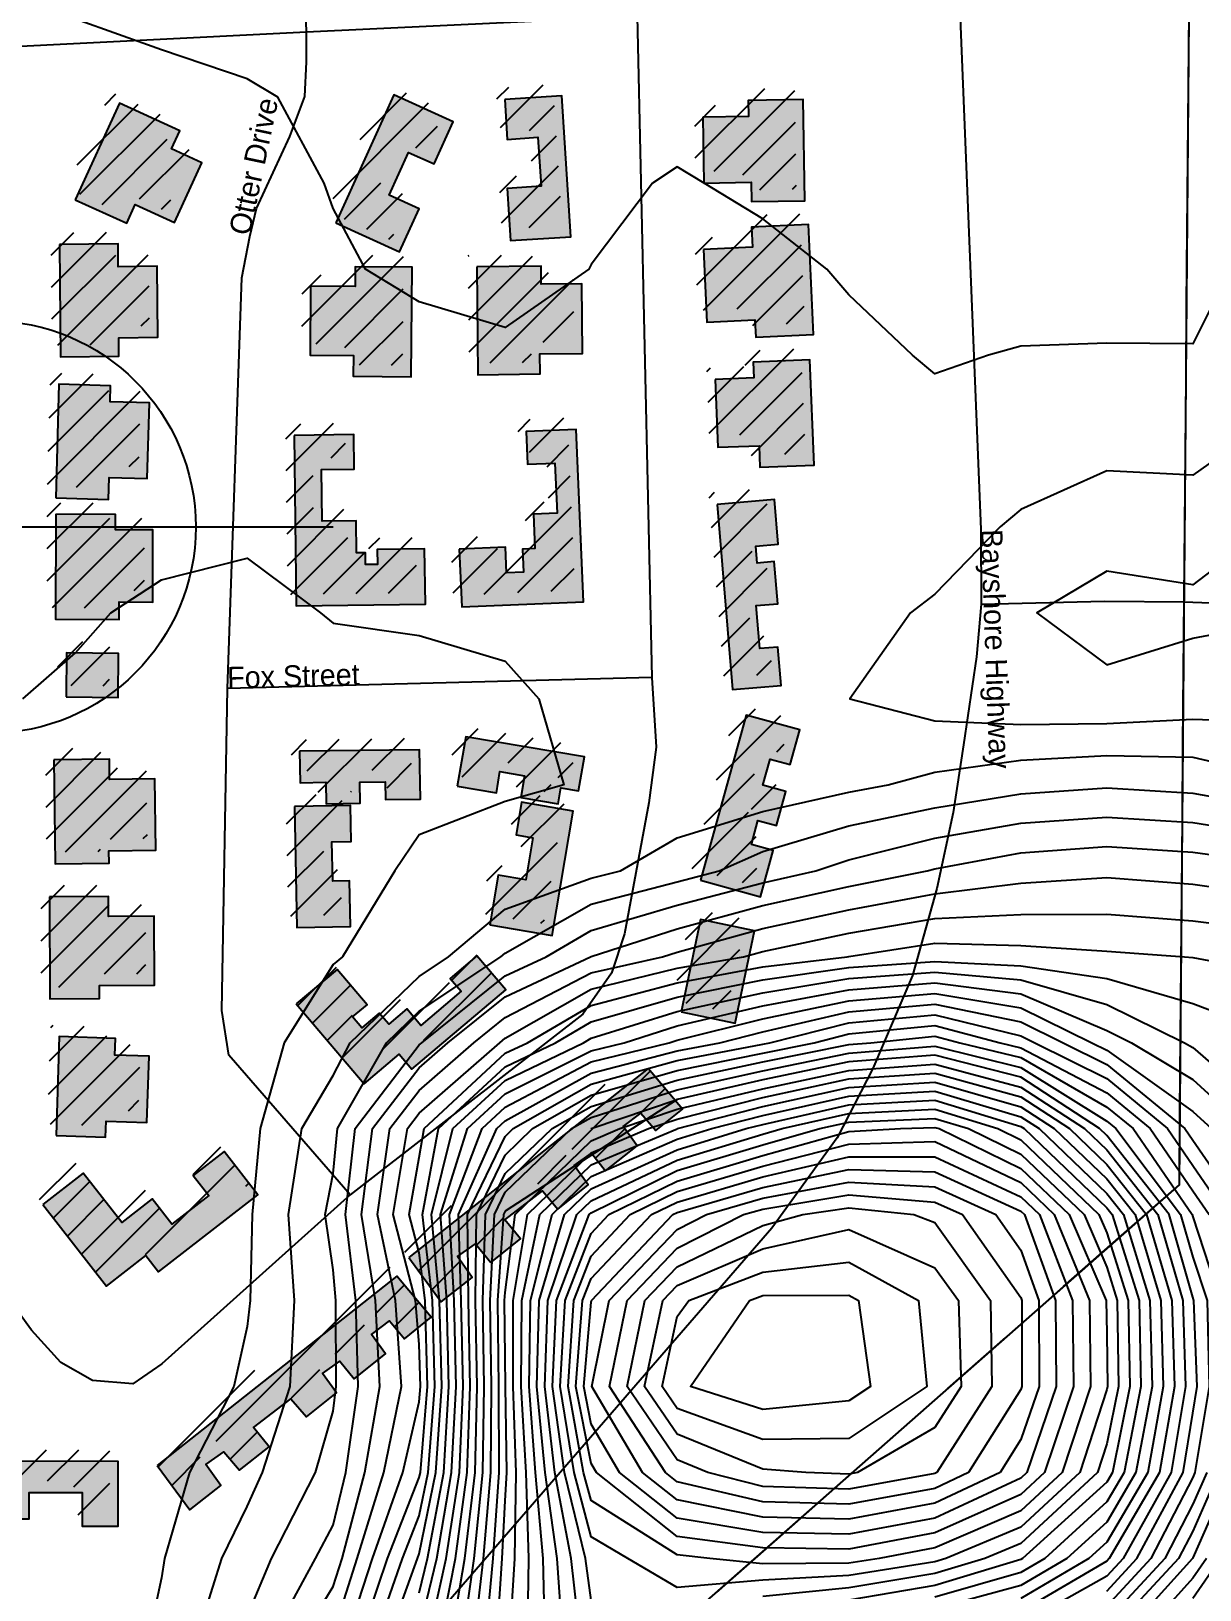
# Model space of a CAD drawing. Extents: x -12748497 to 5449789, y 79630 to 14464147.
# Drawn here: x 3137898 to 3138714, y 318616 to 319705 of the extents above; entities that cross this region are included whole.
import ezdxf

# ---------------------------------------------------------------- set-up
doc = ezdxf.new("R2010")
doc.units = 21
for name, color, linetype in [('BUILDINGS', 9, 'Continuous'), ('CL_LOCAL', 4, 'Continuous'), ('CL_MAJOR', 2, 'Continuous'), ('CL_TRAIL', 6, 'Continuous'), ('CONTOUR_INDEX', 150, 'Continuous'), ('CONTOUR_MAJOR', 92, 'Continuous'), ('PLSS_QQ', 8, 'Continuous'), ('PLSS_QQ_3D', 7, 'Continuous'), ('PLSS_SECTION', 7, 'Continuous'), ('PLSS_SECTION_3D', 7, 'Continuous'), ('ROAD_LABELS', 3, 'Continuous')]:
    doc.layers.add(name, color=color, linetype=linetype)

msp = doc.modelspace()

# ---------------------------------------------------------------- hatches: boundary and pattern name
at = {"layer": 'BUILDINGS_HATCH'}
for points in [[(3137928.4, 319586.8), (3137964.4, 319570.4), (3137970.4, 319583.4), (3137997.7, 319570.9), (3138016.8, 319612.6), (3137995.7, 319622.3), (3138001.5, 319635), (3137959.3, 319654.2)], [(3138110.3, 319570.7), (3138154.9, 319550.5), (3138168.6, 319580.5), (3138147.6, 319590.1), (3138161.2, 319619.9), (3138179, 319611.9), (3138192.4, 319641.2), (3138151, 319660)], [(3138228.3, 319656.8), (3138230.1, 319629), (3138251.5, 319630.4), (3138253.7, 319596.2), (3138230, 319594.7), (3138232.3, 319558.3), (3138274.4, 319561), (3138268.1, 319659.3)], [(3138366.6, 319644.5), (3138367.4, 319598.5), (3138400.3, 319599), (3138400.6, 319585.5), (3138437.9, 319586.1), (3138436.7, 319656.9), (3138398.3, 319656.2), (3138398.5, 319645)], [(3138367, 319552.2), (3138369.3, 319501.4), (3138403, 319502.9), (3138403.6, 319490.8), (3138443.8, 319492.7), (3138440.3, 319569.5), (3138400.7, 319567.7), (3138401.3, 319553.7)], [(3137917.5, 319555.7), (3137918.2, 319477.2), (3137959, 319477.6), (3137958.9, 319490.5), (3137986.2, 319490.8), (3137985.7, 319540.4), (3137958.5, 319540.1), (3137958.4, 319556.1)], [(3138092.8, 319526.5), (3138092.4, 319478.3), (3138122.7, 319478), (3138122.6, 319463.6), (3138163, 319463.2), (3138163.6, 319539.8), (3138123.9, 319540.1), (3138123.8, 319526.3)], [(3138208.8, 319539.9), (3138209.6, 319464.7), (3138253.1, 319465.2), (3138252.9, 319479.3), (3138282.7, 319479.6), (3138282.2, 319528.1), (3138253.8, 319527.9), (3138253.7, 319540.4)], [(3138375.2, 319461.4), (3138377.1, 319414), (3138405.9, 319415.1), (3138406.5, 319400.1), (3138444.3, 319401.6), (3138441.3, 319475), (3138401.8, 319473.4), (3138402.3, 319462.4)], [(3137914.9, 319378.7), (3137951.8, 319377.6), (3137952.2, 319393), (3137978.8, 319392.3), (3137980.2, 319445.1), (3137952.9, 319445.8), (3137953.2, 319457), (3137917.1, 319458)], [(3138081.2, 319422.3), (3138082.8, 319303.3), (3138172.9, 319304.5), (3138172.4, 319343.2), (3138139.3, 319342.7), (3138139.5, 319332.2), (3138131.1, 319332.1), (3138131, 319340.4), (3138124.8, 319340.3), (3138124.5, 319362.7), (3138100.8, 319362.4), (3138100.3, 319398.5), (3138123.2, 319398.8), (3138122.9, 319422.9)], [(3138196.6, 319343), (3138198.3, 319302.7), (3138283.2, 319306.1), (3138278.3, 319426.5), (3138243.3, 319425.1), (3138244.3, 319402.2), (3138263.4, 319403), (3138264.9, 319368), (3138248.3, 319367.3), (3138249.3, 319343.3), (3138240.7, 319343), (3138241.4, 319326.9), (3138229.6, 319326.5), (3138228.9, 319344.3)], [(3138376.6, 319374.2), (3138387.4, 319244.9), (3138421.2, 319247.7), (3138419, 319274.6), (3138406.4, 319273.6), (3138403.9, 319303.5), (3138418.9, 319304.7), (3138416.5, 319334.2), (3138404.6, 319333.2), (3138403.6, 319345.1), (3138419.2, 319346.4), (3138416.6, 319377.5)], [(3137914.9, 319367.3), (3137914.8, 319294), (3137959.1, 319293.9), (3137959.1, 319306.1), (3137982.6, 319306), (3137982.7, 319356.4), (3137956.5, 319356.5), (3137956.5, 319367.2)], [(3137922.1, 319239.8), (3137958.4, 319239.4), (3137958.6, 319270.1), (3137922.3, 319270.5)], [(3138365, 319111.8), (3138406.9, 319100.3), (3138415.7, 319132.6), (3138400.5, 319136.7), (3138405.1, 319153.6), (3138418.1, 319150.1), (3138424.6, 319173.7), (3138408.6, 319178.1), (3138413.7, 319196.4), (3138427.7, 319192.5), (3138434.4, 319216.7), (3138396.8, 319227)], [(3138195.2, 319177.5), (3138222.5, 319172.9), (3138225, 319187.6), (3138242.1, 319184.7), (3138239.5, 319169.5), (3138265.7, 319165.1), (3138267.6, 319176.2), (3138279.9, 319174.2), (3138284, 319198), (3138201.1, 319212)], [(3137913.5, 319195.8), (3137914.5, 319123.3), (3137952.1, 319123.8), (3137952, 319132.4), (3137984.8, 319132.9), (3137984.1, 319182.5), (3137952.5, 319182.1), (3137952.4, 319196.3)], [(3138085.1, 319201.8), (3138085.4, 319179.9), (3138103.4, 319180.2), (3138103.6, 319165.2), (3138127.4, 319165.5), (3138127.2, 319180.3), (3138144.9, 319180.6), (3138145, 319168.2), (3138169.4, 319168.5), (3138168.9, 319202.9)], [(3138081.5, 319163.2), (3138083.2, 319078.8), (3138120.7, 319079.6), (3138120, 319111.4), (3138108.2, 319111.1), (3138107.6, 319138.6), (3138121.1, 319138.9), (3138120.6, 319164)], [(3138218, 319080.6), (3138261.5, 319073.3), (3138276.1, 319160.1), (3138240.1, 319166.2), (3138236.2, 319143.5), (3138248, 319141.5), (3138243.1, 319112.2), (3138223.8, 319115.4)], [(3137910.4, 319100.2), (3137910.8, 319029.1), (3137945.5, 319029.2), (3137945.5, 319038.4), (3137983.7, 319038.6), (3137983.5, 319086.7), (3137951.7, 319086.6), (3137951.6, 319100.4)], [(3138351.5, 319019.9), (3138389.1, 319012), (3138402.7, 319076.5), (3138365.1, 319084.3)], [(3138082.8, 319025.5), (3138130.1, 318969.7), (3138154.6, 318990.4), (3138163.5, 318979.9), (3138229.1, 319035.2), (3138208.9, 319059), (3138190.3, 319043.3), (3138197.9, 319034.3), (3138169.8, 319010.5), (3138160, 319022.1), (3138147.3, 319011.3), (3138140.7, 319019.1), (3138128.6, 319008.8), (3138122.1, 319016.5), (3138132.2, 319024.9), (3138111.3, 319049.5)], [(3137915.1, 318933.6), (3137949.6, 318932.5), (3137950, 318943.6), (3137978.5, 318942.7), (3137980, 318988.9), (3137956.2, 318989.6), (3137956.6, 319001.4), (3137917.3, 319002.7)], [(3138161.3, 318848.4), (3138184, 318817.4), (3138205.5, 318834.5), (3138195.3, 318849.2), (3138207.8, 318857.9), (3138218.7, 318845), (3138239.4, 318861.5), (3138228.4, 318874.8), (3138254.6, 318895), (3138265.5, 318882.3), (3138286.5, 318899.1), (3138276.7, 318912.7), (3138288.9, 318921.2), (3138298.7, 318908.9), (3138320.7, 318926.4), (3138310.9, 318939.8), (3138323.4, 318949.3), (3138333.9, 318937), (3138352.5, 318951.9), (3138328.5, 318980.5)], [(3137905.9, 318885.5), (3137950.4, 318828.5), (3137977.8, 318849.8), (3137986.7, 318838.4), (3138056, 318892.1), (3138032.4, 318922.4), (3138010.9, 318905.7), (3138021.7, 318891.7), (3137995.9, 318871.7), (3137982.1, 318889.4), (3137960.9, 318873), (3137934.1, 318907.4)], [(3137985.7, 318703.2), (3138008.5, 318672.2), (3138030, 318689.3), (3138019.7, 318704), (3138032.3, 318712.8), (3138043.1, 318699.9), (3138063.8, 318716.4), (3138052.9, 318729.7), (3138079, 318749.9), (3138089.9, 318737.2), (3138110.9, 318753.9), (3138101.1, 318767.5), (3138113.3, 318776.1), (3138123.2, 318763.7), (3138145.1, 318781.3), (3138135.4, 318794.6), (3138147.8, 318804.2), (3138158.3, 318791.8), (3138176.9, 318806.7), (3138152.9, 318835.4)], [(3137871.8, 318706.3), (3137871.6, 318666.1), (3137896.2, 318666), (3137896.3, 318684.5), (3137933.4, 318684.4), (3137933.3, 318660.9), (3137958.4, 318660.8), (3137958.5, 318706)]]:
    msp.add_hatch(color=251, dxfattribs=at).paths.add_polyline_path(points)
at = {"layer": 'BUILDINGS_SHADOW'}
h = msp.add_hatch(dxfattribs=at)
h.set_pattern_fill('ANSI31', scale=5)
h.paths.add_polyline_path([(3137922.4, 319594.9), (3137958.5, 319578.4), (3137964.5, 319591.4), (3137991.7, 319579), (3138010.9, 319620.7), (3137989.7, 319630.4), (3137995.6, 319643), (3137953.4, 319662.3)])
h = msp.add_hatch(dxfattribs=at)
h.set_pattern_fill('ANSI31', scale=5)
h.paths.add_polyline_path([(3138104.4, 319578.8), (3138149, 319558.6), (3138162.7, 319588.6), (3138141.6, 319598.1), (3138155.3, 319628), (3138173.1, 319619.9), (3138186.5, 319649.3), (3138145.1, 319668.1)])
h = msp.add_hatch(dxfattribs=at)
h.set_pattern_fill('ANSI31', scale=5)
h.paths.add_polyline_path([(3138222.3, 319664.9), (3138224.2, 319637.1), (3138245.5, 319638.4), (3138247.7, 319604.3), (3138224.1, 319602.8), (3138226.4, 319566.3), (3138268.5, 319569), (3138262.2, 319667.4)])
h = msp.add_hatch(dxfattribs=at)
h.set_pattern_fill('ANSI31', scale=5)
h.paths.add_polyline_path([(3138360.7, 319652.5), (3138361.5, 319606.5), (3138394.4, 319607.1), (3138394.7, 319593.5), (3138432, 319594.2), (3138430.8, 319664.9), (3138392.4, 319664.3), (3138392.6, 319653.1)])
h = msp.add_hatch(dxfattribs=at)
h.set_pattern_fill('ANSI31', scale=5)
h.paths.add_polyline_path([(3138361, 319560.2), (3138363.4, 319509.5), (3138397.1, 319511), (3138397.7, 319498.9), (3138437.9, 319500.7), (3138434.4, 319577.6), (3138394.8, 319575.8), (3138395.4, 319561.8)])
h = msp.add_hatch(dxfattribs=at)
h.set_pattern_fill('ANSI31', scale=5)
h.paths.add_polyline_path([(3137911.5, 319563.8), (3137912.3, 319485.3), (3137953.1, 319485.7), (3137953, 319498.6), (3137980.3, 319498.8), (3137979.8, 319548.4), (3137952.6, 319548.2), (3137952.5, 319564.2)])
h = msp.add_hatch(dxfattribs=at)
h.set_pattern_fill('ANSI31', scale=5)
h.paths.add_polyline_path([(3138086.9, 319534.6), (3138086.5, 319486.3), (3138116.8, 319486.1), (3138116.7, 319471.6), (3138157.1, 319471.3), (3138157.7, 319547.9), (3138118, 319548.2), (3138117.9, 319534.4)])
h = msp.add_hatch(dxfattribs=at)
h.set_pattern_fill('ANSI31', scale=5)
h.paths.add_polyline_path([(3138202.9, 319548), (3138203.6, 319472.8), (3138247.1, 319473.2), (3138247, 319487.4), (3138276.8, 319487.6), (3138276.3, 319536.2), (3138247.9, 319535.9), (3138247.8, 319548.4)])
h = msp.add_hatch(dxfattribs=at)
h.set_pattern_fill('ANSI31', scale=5)
h.paths.add_polyline_path([(3138369.3, 319469.4), (3138371.2, 319422), (3138400, 319423.1), (3138400.6, 319408.2), (3138438.4, 319409.7), (3138435.4, 319483), (3138395.9, 319481.5), (3138396.3, 319470.5)])
h = msp.add_hatch(dxfattribs=at)
h.set_pattern_fill('ANSI31', scale=5)
h.paths.add_polyline_path([(3137909, 319386.7), (3137945.9, 319385.7), (3137946.3, 319401.1), (3137972.8, 319400.4), (3137974.3, 319453.1), (3137947, 319453.9), (3137947.3, 319465.1), (3137911.2, 319466)])
h = msp.add_hatch(dxfattribs=at)
h.set_pattern_fill('ANSI31', scale=5)
h.paths.add_polyline_path([(3138190.7, 319351.1), (3138192.4, 319310.7), (3138277.3, 319314.2), (3138272.4, 319434.6), (3138237.4, 319433.2), (3138238.4, 319410.3), (3138257.5, 319411.1), (3138258.9, 319376.1), (3138242.4, 319375.4), (3138243.4, 319351.4), (3138234.8, 319351), (3138235.4, 319335), (3138223.7, 319334.5), (3138223, 319352.3)])
h = msp.add_hatch(dxfattribs=at)
h.set_pattern_fill('ANSI31', scale=5)
h.paths.add_polyline_path([(3138075.3, 319430.3), (3138076.9, 319311.3), (3138167, 319312.5), (3138166.4, 319351.2), (3138133.4, 319350.8), (3138133.6, 319340.3), (3138125.2, 319340.2), (3138125.1, 319348.4), (3138118.9, 319348.3), (3138118.6, 319370.8), (3138094.9, 319370.4), (3138094.4, 319406.6), (3138117.3, 319406.9), (3138117, 319430.9)])
h = msp.add_hatch(dxfattribs=at)
h.set_pattern_fill('ANSI31', scale=5)
h.paths.add_polyline_path([(3138370.7, 319382.3), (3138381.5, 319253), (3138415.3, 319255.8), (3138413.1, 319282.7), (3138400.5, 319281.7), (3138398, 319311.5), (3138413, 319312.8), (3138410.6, 319342.3), (3138398.6, 319341.3), (3138397.7, 319353.2), (3138413.3, 319354.4), (3138410.7, 319385.6)])
h = msp.add_hatch(dxfattribs=at)
h.set_pattern_fill('ANSI31', scale=5)
h.paths.add_polyline_path([(3137909, 319375.3), (3137908.9, 319302.1), (3137953.2, 319302), (3137953.2, 319314.2), (3137976.7, 319314.1), (3137976.8, 319364.5), (3137950.6, 319364.5), (3137950.6, 319375.3)])
h = msp.add_hatch(dxfattribs=at)
h.set_pattern_fill('ANSI31', scale=5)
h.paths.add_polyline_path([(3137916.2, 319247.8), (3137952.4, 319247.5), (3137952.7, 319278.2), (3137916.4, 319278.5)])
h = msp.add_hatch(dxfattribs=at)
h.set_pattern_fill('ANSI31', scale=5)
h.paths.add_polyline_path([(3138359.1, 319119.9), (3138401, 319108.4), (3138409.8, 319140.6), (3138394.6, 319144.8), (3138399.2, 319161.7), (3138412.2, 319158.1), (3138418.7, 319181.8), (3138402.7, 319186.1), (3138407.7, 319204.4), (3138421.8, 319200.6), (3138428.4, 319224.7), (3138390.8, 319235)])
h = msp.add_hatch(dxfattribs=at)
h.set_pattern_fill('ANSI31', scale=5)
h.paths.add_polyline_path([(3138189.3, 319185.6), (3138216.6, 319180.9), (3138219.1, 319195.7), (3138236.2, 319192.8), (3138233.6, 319177.5), (3138259.7, 319173.2), (3138261.6, 319184.3), (3138274, 319182.2), (3138278.1, 319206.1), (3138195.1, 319220.1)])
h = msp.add_hatch(dxfattribs=at)
h.set_pattern_fill('ANSI31', scale=5)
h.paths.add_polyline_path([(3138079.2, 319209.8), (3138079.5, 319187.9), (3138097.4, 319188.2), (3138097.7, 319173.3), (3138121.4, 319173.6), (3138121.2, 319188.4), (3138139, 319188.6), (3138139.1, 319176.3), (3138163.5, 319176.6), (3138163, 319211)])
h = msp.add_hatch(dxfattribs=at)
h.set_pattern_fill('ANSI31', scale=5)
h.paths.add_polyline_path([(3137907.6, 319203.8), (3137908.6, 319131.4), (3137946.2, 319131.9), (3137946.1, 319140.5), (3137978.9, 319140.9), (3137978.2, 319190.6), (3137946.6, 319190.2), (3137946.4, 319204.3)])
h = msp.add_hatch(dxfattribs=at)
h.set_pattern_fill('ANSI31', scale=5)
h.paths.add_polyline_path([(3138212, 319088.7), (3138255.6, 319081.4), (3138270.2, 319168.2), (3138234.1, 319174.2), (3138230.3, 319151.5), (3138242.1, 319149.6), (3138237.2, 319120.3), (3138217.9, 319123.5)])
h = msp.add_hatch(dxfattribs=at)
h.set_pattern_fill('ANSI31', scale=5)
h.paths.add_polyline_path([(3138075.6, 319171.3), (3138077.3, 319086.8), (3138114.7, 319087.6), (3138114.1, 319119.4), (3138102.2, 319119.2), (3138101.7, 319146.7), (3138115.2, 319146.9), (3138114.7, 319172.1)])
h = msp.add_hatch(dxfattribs=at)
h.set_pattern_fill('ANSI31', scale=5)
h.paths.add_polyline_path([(3137904.5, 319108.3), (3137904.8, 319037.1), (3137939.6, 319037.3), (3137939.6, 319046.5), (3137977.8, 319046.6), (3137977.6, 319094.8), (3137945.8, 319094.6), (3137945.7, 319108.4)])
h = msp.add_hatch(dxfattribs=at)
h.set_pattern_fill('ANSI31', scale=5)
h.paths.add_polyline_path([(3138345.6, 319027.9), (3138383.2, 319020.1), (3138396.8, 319084.5), (3138359.2, 319092.4)])
h = msp.add_hatch(dxfattribs=at)
h.set_pattern_fill('ANSI31', scale=5)
h.paths.add_polyline_path([(3138076.9, 319033.5), (3138124.1, 318977.8), (3138148.7, 318998.5), (3138157.6, 318988), (3138223.2, 319043.3), (3138203, 319067.1), (3138184.4, 319051.3), (3138192, 319042.3), (3138163.9, 319018.6), (3138154.1, 319030.1), (3138141.3, 319019.4), (3138134.8, 319027.1), (3138122.7, 319016.9), (3138116.2, 319024.5), (3138126.2, 319033), (3138105.4, 319057.6)])
h = msp.add_hatch(dxfattribs=at)
h.set_pattern_fill('ANSI31', scale=5)
h.paths.add_polyline_path([(3137909.1, 318941.6), (3137943.7, 318940.5), (3137944.1, 318951.7), (3137972.6, 318950.7), (3137974.1, 318996.9), (3137950.3, 318997.7), (3137950.7, 319009.4), (3137911.4, 319010.7)])
h = msp.add_hatch(dxfattribs=at)
h.set_pattern_fill('ANSI31', scale=5)
h.paths.add_polyline_path([(3138155.4, 318856.4), (3138178.1, 318825.4), (3138199.6, 318842.6), (3138189.4, 318857.2), (3138201.9, 318866), (3138212.8, 318853.1), (3138233.4, 318869.5), (3138222.5, 318882.9), (3138248.6, 318903.1), (3138259.5, 318890.4), (3138280.6, 318907.2), (3138270.7, 318920.7), (3138283, 318929.3), (3138292.8, 318917), (3138314.8, 318934.5), (3138305, 318947.8), (3138317.5, 318957.4), (3138328, 318945), (3138346.6, 318960), (3138322.6, 318988.6)])
h = msp.add_hatch(dxfattribs=at)
h.set_pattern_fill('ANSI31', scale=5)
h.paths.add_polyline_path([(3137900, 318893.6), (3137944.4, 318836.5), (3137971.9, 318857.9), (3137980.8, 318846.5), (3138050.1, 318900.2), (3138026.5, 318930.4), (3138005, 318913.7), (3138015.8, 318899.8), (3137989.9, 318879.7), (3137976.1, 318897.4), (3137955, 318881), (3137928.2, 318915.5)])
h = msp.add_hatch(dxfattribs=at)
h.set_pattern_fill('ANSI31', scale=5)
h.paths.add_polyline_path([(3137979.8, 318711.3), (3138002.5, 318680.3), (3138024.1, 318697.4), (3138013.8, 318712.1), (3138026.3, 318720.8), (3138037.2, 318707.9), (3138057.9, 318724.4), (3138046.9, 318737.7), (3138073.1, 318758), (3138084, 318745.2), (3138105, 318762), (3138095.2, 318775.6), (3138107.4, 318784.1), (3138117.2, 318771.8), (3138139.2, 318789.3), (3138129.4, 318802.7), (3138141.9, 318812.3), (3138152.4, 318799.8), (3138171, 318814.8), (3138147, 318843.4)])
h = msp.add_hatch(dxfattribs=at)
h.set_pattern_fill('ANSI31', scale=5)
h.paths.add_polyline_path([(3137865.9, 318714.4), (3137865.7, 318674.1), (3137890.3, 318674.1), (3137890.3, 318692.6), (3137927.5, 318692.4), (3137927.4, 318668.9), (3137952.5, 318668.8), (3137952.6, 318714.1)])

# ---------------------------------------------------------------- linework, layer by layer
at = {"layer": 'BUILDINGS'}
for points in [[(3137928.4, 319586.8), (3137964.4, 319570.4), (3137970.4, 319583.4), (3137997.7, 319570.9), (3138016.8, 319612.6), (3137995.7, 319622.3), (3138001.5, 319635), (3137959.3, 319654.2), (3137928.4, 319586.8)], [(3138110.3, 319570.7), (3138154.9, 319550.5), (3138168.6, 319580.5), (3138147.6, 319590.1), (3138161.2, 319619.9), (3138179, 319611.9), (3138192.4, 319641.2), (3138151, 319660), (3138110.3, 319570.7)], [(3138228.3, 319656.8), (3138230.1, 319629), (3138251.5, 319630.4), (3138253.7, 319596.2), (3138230, 319594.7), (3138232.3, 319558.3), (3138274.4, 319561), (3138268.1, 319659.3), (3138228.3, 319656.8)], [(3138366.6, 319644.5), (3138367.4, 319598.5), (3138400.3, 319599), (3138400.6, 319585.5), (3138437.9, 319586.1), (3138436.7, 319656.9), (3138398.3, 319656.2), (3138398.5, 319645), (3138366.6, 319644.5)], [(3138367, 319552.2), (3138369.3, 319501.4), (3138403, 319502.9), (3138403.6, 319490.8), (3138443.8, 319492.7), (3138440.3, 319569.5), (3138400.7, 319567.7), (3138401.3, 319553.7), (3138367, 319552.2)], [(3137917.5, 319555.7), (3137918.2, 319477.2), (3137959, 319477.6), (3137958.9, 319490.5), (3137986.2, 319490.8), (3137985.7, 319540.4), (3137958.5, 319540.1), (3137958.4, 319556.1), (3137917.5, 319555.7)], [(3138092.8, 319526.5), (3138092.4, 319478.3), (3138122.7, 319478), (3138122.6, 319463.6), (3138163, 319463.2), (3138163.6, 319539.8), (3138123.9, 319540.1), (3138123.8, 319526.3), (3138092.8, 319526.5)], [(3138208.8, 319539.9), (3138209.6, 319464.7), (3138253.1, 319465.2), (3138252.9, 319479.3), (3138282.7, 319479.6), (3138282.2, 319528.1), (3138253.8, 319527.9), (3138253.7, 319540.4), (3138208.8, 319539.9)], [(3138375.2, 319461.4), (3138377.1, 319414), (3138405.9, 319415.1), (3138406.5, 319400.1), (3138444.3, 319401.6), (3138441.3, 319475), (3138401.8, 319473.4), (3138402.3, 319462.4), (3138375.2, 319461.4)], [(3137914.9, 319378.7), (3137951.8, 319377.6), (3137952.2, 319393), (3137978.8, 319392.3), (3137980.2, 319445.1), (3137952.9, 319445.8), (3137953.2, 319457), (3137917.1, 319458), (3137914.9, 319378.7)], [(3138081.2, 319422.3), (3138082.8, 319303.3), (3138172.9, 319304.5), (3138172.4, 319343.2), (3138139.3, 319342.7), (3138139.5, 319332.2), (3138131.1, 319332.1), (3138131, 319340.4), (3138124.8, 319340.3), (3138124.5, 319362.7), (3138100.8, 319362.4), (3138100.3, 319398.5), (3138123.2, 319398.8), (3138122.9, 319422.9), (3138081.2, 319422.3)], [(3138196.6, 319343), (3138198.3, 319302.7), (3138283.2, 319306.1), (3138278.3, 319426.5), (3138243.3, 319425.1), (3138244.3, 319402.2), (3138263.4, 319403), (3138264.9, 319368), (3138248.3, 319367.3), (3138249.3, 319343.3), (3138240.7, 319343), (3138241.4, 319326.9), (3138229.6, 319326.5), (3138228.9, 319344.3), (3138196.6, 319343)], [(3138376.6, 319374.2), (3138387.4, 319244.9), (3138421.2, 319247.7), (3138419, 319274.6), (3138406.4, 319273.6), (3138403.9, 319303.5), (3138418.9, 319304.7), (3138416.5, 319334.2), (3138404.6, 319333.2), (3138403.6, 319345.1), (3138419.2, 319346.4), (3138416.6, 319377.5), (3138376.6, 319374.2)], [(3137914.9, 319367.3), (3137914.8, 319294), (3137959.1, 319293.9), (3137959.1, 319306.1), (3137982.6, 319306), (3137982.7, 319356.4), (3137956.5, 319356.5), (3137956.5, 319367.2), (3137914.9, 319367.3)], [(3137922.1, 319239.8), (3137958.4, 319239.4), (3137958.6, 319270.1), (3137922.3, 319270.5), (3137922.1, 319239.8)], [(3138365, 319111.8), (3138406.9, 319100.3), (3138415.7, 319132.6), (3138400.5, 319136.7), (3138405.1, 319153.6), (3138418.1, 319150.1), (3138424.6, 319173.7), (3138408.6, 319178.1), (3138413.7, 319196.4), (3138427.7, 319192.5), (3138434.4, 319216.7), (3138396.8, 319227), (3138365, 319111.8)], [(3138195.2, 319177.5), (3138222.5, 319172.9), (3138225, 319187.6), (3138242.1, 319184.7), (3138239.5, 319169.5), (3138265.7, 319165.1), (3138267.6, 319176.2), (3138279.9, 319174.2), (3138284, 319198), (3138201.1, 319212), (3138195.2, 319177.5)], [(3137913.5, 319195.8), (3137914.5, 319123.3), (3137952.1, 319123.8), (3137952, 319132.4), (3137984.8, 319132.9), (3137984.1, 319182.5), (3137952.5, 319182.1), (3137952.4, 319196.3), (3137913.5, 319195.8)], [(3138085.1, 319201.8), (3138085.4, 319179.9), (3138103.4, 319180.2), (3138103.6, 319165.2), (3138127.4, 319165.5), (3138127.2, 319180.3), (3138144.9, 319180.6), (3138145, 319168.2), (3138169.4, 319168.5), (3138168.9, 319202.9), (3138085.1, 319201.8)], [(3138081.5, 319163.2), (3138083.2, 319078.8), (3138120.7, 319079.6), (3138120, 319111.4), (3138108.2, 319111.1), (3138107.6, 319138.6), (3138121.1, 319138.9), (3138120.6, 319164), (3138081.5, 319163.2)], [(3138218, 319080.6), (3138261.5, 319073.3), (3138276.1, 319160.1), (3138240.1, 319166.2), (3138236.2, 319143.5), (3138248, 319141.5), (3138243.1, 319112.2), (3138223.8, 319115.4), (3138218, 319080.6)], [(3137910.4, 319100.2), (3137910.8, 319029.1), (3137945.5, 319029.2), (3137945.5, 319038.4), (3137983.7, 319038.6), (3137983.5, 319086.7), (3137951.7, 319086.6), (3137951.6, 319100.4), (3137910.4, 319100.2)], [(3138351.5, 319019.9), (3138389.1, 319012), (3138402.7, 319076.5), (3138365.1, 319084.3), (3138351.5, 319019.9)], [(3138082.8, 319025.5), (3138130.1, 318969.7), (3138154.6, 318990.4), (3138163.5, 318979.9), (3138229.1, 319035.2), (3138208.9, 319059), (3138190.3, 319043.3), (3138197.9, 319034.3), (3138169.8, 319010.5), (3138160, 319022.1), (3138147.3, 319011.3), (3138140.7, 319019.1), (3138128.6, 319008.8), (3138122.1, 319016.5), (3138132.2, 319024.9), (3138111.3, 319049.5), (3138082.8, 319025.5)], [(3137915.1, 318933.6), (3137949.6, 318932.5), (3137950, 318943.6), (3137978.5, 318942.7), (3137980, 318988.9), (3137956.2, 318989.6), (3137956.6, 319001.4), (3137917.3, 319002.7), (3137915.1, 318933.6)], [(3138161.3, 318848.4), (3138184, 318817.4), (3138205.5, 318834.5), (3138195.3, 318849.2), (3138207.8, 318857.9), (3138218.7, 318845), (3138239.4, 318861.5), (3138228.4, 318874.8), (3138254.6, 318895), (3138265.5, 318882.3), (3138286.5, 318899.1), (3138276.7, 318912.7), (3138288.9, 318921.2), (3138298.7, 318908.9), (3138320.7, 318926.4), (3138310.9, 318939.8), (3138323.4, 318949.3), (3138333.9, 318937), (3138352.5, 318951.9), (3138328.5, 318980.5), (3138161.3, 318848.4)], [(3137905.9, 318885.5), (3137950.4, 318828.5), (3137977.8, 318849.8), (3137986.7, 318838.4), (3138056, 318892.1), (3138032.4, 318922.4), (3138010.9, 318905.7), (3138021.7, 318891.7), (3137995.9, 318871.7), (3137982.1, 318889.4), (3137960.9, 318873), (3137934.1, 318907.4), (3137905.9, 318885.5)], [(3137985.7, 318703.2), (3138008.5, 318672.2), (3138030, 318689.3), (3138019.7, 318704), (3138032.3, 318712.8), (3138043.1, 318699.9), (3138063.8, 318716.4), (3138052.9, 318729.7), (3138079, 318749.9), (3138089.9, 318737.2), (3138110.9, 318753.9), (3138101.1, 318767.5), (3138113.3, 318776.1), (3138123.2, 318763.7), (3138145.1, 318781.3), (3138135.4, 318794.6), (3138147.8, 318804.2), (3138158.3, 318791.8), (3138176.9, 318806.7), (3138152.9, 318835.4), (3137985.7, 318703.2)], [(3137871.8, 318706.3), (3137871.6, 318666.1), (3137896.2, 318666), (3137896.3, 318684.5), (3137933.4, 318684.4), (3137933.3, 318660.9), (3137958.4, 318660.8), (3137958.5, 318706), (3137871.8, 318706.3)]]:
    msp.add_lwpolyline(points, close=True, dxfattribs=at)
at = {"layer": 'CL_LOCAL'}
for points in [[(3138090, 319704.1), (3138079.7, 320007.1)], [(3138320.8, 319714.9), (3138331.1, 319253.3), (3138334, 319204.6), (3138328.9, 319165.9), (3138311.9, 319074.4), (3138302.8, 319046.9), (3138282.9, 319018.3), (3138120.4, 318892.1), (3137988.9, 318774.2), (3137968.7, 318760.2), (3137940.6, 318762.6)], [(3138120.4, 318892.1), (3138035.7, 318989.7), (3138030.8, 319020.9), (3138034.7, 319245.7), (3138044.8, 319532.4), (3138050.3, 319561.2), (3138055, 319580.8), (3138078.4, 319631), (3138088.7, 319658.9), (3138089.9, 319683.2), (3138090, 319704.1)], [(3137940.6, 318762.6), (3137918.5, 318775.2), (3137897.9, 318797.8), (3137708.7, 319058), (3137679.8, 319136), (3137658.8, 319180.2), (3137641.1, 319231.3), (3137627, 319284.5), (3137607.3, 319389.7), (3137602.8, 319425.9), (3137603.4, 319472), (3137613.9, 319528.2), (3137611.2, 319567.7), (3137605.5, 319600.5), (3137597.2, 319679.3)], [(3138331.1, 319253.3), (3138034.7, 319245.7)]]:
    msp.add_lwpolyline(points, dxfattribs=at)
at = {"layer": 'CL_MAJOR'}
for points in [[(3136445.3, 319650.8), (3136492.5, 319640.1), (3136548.8, 319632.3), (3136617.8, 319628.7), (3136799.8, 319641), (3136966.2, 319645.5), (3137085.9, 319651.1), (3137397, 319665.3), (3137597.2, 319679.3), (3138090, 319704.1), (3138320.8, 319714.9), (3138545.9, 319725.2)], [(3138545.9, 319725.2), (3138560.7, 319356.6), (3138561, 319304.5), (3138557.6, 319267.8), (3138548.7, 319206.4), (3138541.3, 319159.1), (3138530.1, 319106), (3138513.1, 319045.4), (3138485.3, 318980.3), (3138460.4, 318931.9), (3138414.7, 318869), (3138182.7, 318601.1), (3138117.3, 318517.4), (3138084.5, 318471.7), (3138037.2, 318350.2), (3138019.9, 318288.4), (3138008, 318206.3), (3137995.7, 318097.1), (3137986.8, 317981.6), (3137956.3, 317647.4), (3137927.6, 317526.5)]]:
    msp.add_lwpolyline(points, dxfattribs=at)
at = {"layer": 'CL_TRAIL'}
msp.add_lwpolyline([(3138561, 319304.5), (3138647, 319306.7), (3138702.7, 319306.2), (3138782.7, 319303.1), (3138813.9, 319301.1)], dxfattribs=at)
at = {"layer": 'CONTOUR_INDEX'}
for points, elevation in [([(3138742.2, 319418.4), (3138708.6, 319394.6), (3138648.6, 319397.6), (3138588.6, 319370.7), (3138574.1, 319358.4), (3138528.6, 319311.5), (3138511.6, 319298.4), (3138469.2, 319238.4), (3138528.6, 319223), (3138588.6, 319220.5), (3138648.6, 319221.3), (3138708.6, 319224.3), (3138768.6, 319222.1)], 20), ([(3137891.9, 319238.4), (3137928.6, 319270.5), (3137953.4, 319298.4), (3137988.6, 319321.5), (3138048.6, 319336.7), (3138099.7, 319298.4), (3138108.6, 319291.3), (3138168.6, 319282.6), (3138228.6, 319264.7), (3138252.1, 319238.4), (3138269.6, 319178.4), (3138228.6, 319166.8), (3138168.6, 319143.6), (3138151.5, 319118.4), (3138115, 319058.4), (3138108.6, 319053.1), (3138074.3, 318998.4), (3138057.5, 318938.4), (3138051.9, 318878.4), (3138050.5, 318818.4), (3138048.6, 318800.2), (3138039.3, 318758.4), (3138008.2, 318698.4), (3137990.9, 318638.4), (3137988.6, 318624.8), (3137978.6, 318578.4)], 20), ([(3138048.6, 318597.9), (3138065.6, 318638.4), (3138096.2, 318698.4), (3138108.6, 318741.2), (3138110.7, 318758.4), (3138110.4, 318818.4), (3138108.6, 318839.8), (3138102.9, 318878.4), (3138108.6, 318907.1), (3138111.6, 318938.4), (3138145.8, 318998.4), (3138168.6, 319020.4), (3138225.7, 319058.4), (3138228.6, 319060.8), (3138288.6, 319095.1), (3138348.6, 319110.8), (3138378.1, 319118.4), (3138408.6, 319131.9), (3138468.6, 319149.7), (3138528.6, 319162.4), (3138588.6, 319172.2), (3138648.6, 319176.4), (3138708.6, 319172.7), (3138768.6, 319161.9)], 30), ([(3138083.9, 318578.4), (3138108.6, 318618.8), (3138114.8, 318638.4), (3138130.7, 318698.4), (3138141.1, 318758.4), (3138138.2, 318818.4), (3138128.3, 318878.4), (3138136, 318938.4), (3138168.6, 318980.9), (3138188.6, 318998.4), (3138228.6, 319030.5), (3138288.3, 319058.4), (3138288.6, 319058.6), (3138348.6, 319078), (3138408.6, 319094.1), (3138468.6, 319107.4), (3138523.2, 319118.4), (3138528.6, 319119.8), (3138588.6, 319130.9), (3138648.6, 319135.3), (3138708.6, 319131.4), (3138768.6, 319123.3)], 40), ([(3138116.4, 318578.4), (3138135.9, 318638.4), (3138157.2, 318698.4), (3138168.6, 318747.7), (3138169.6, 318758.4), (3138168.6, 318787.9), (3138166, 318818.4), (3138150.5, 318878.4), (3138160.4, 318938.4), (3138168.6, 318949.1), (3138224.8, 318998.4), (3138228.6, 319001.5), (3138288.6, 319035.7), (3138348.6, 319050.4), (3138395, 319058.4), (3138408.6, 319062.1), (3138468.6, 319074.9), (3138528.6, 319085.1), (3138588.6, 319088), (3138648.6, 319088.1), (3138708.6, 319083.5), (3138768.6, 319076.1)], 50), ([(3138136, 318578.4), (3138156.9, 318638.4), (3138168.6, 318668.2), (3138174.8, 318698.4), (3138179.5, 318758.4), (3138177.8, 318818.4), (3138170.9, 318878.4), (3138182.1, 318938.4), (3138228.6, 318981.6), (3138263.7, 318998.4), (3138288.6, 319012.9), (3138348.6, 319030.3), (3138408.6, 319042.3), (3138468.6, 319050.8), (3138528.6, 319055.1), (3138588.6, 319052.1), (3138648.6, 319043.1), (3138708.6, 319025.7), (3138768.6, 319003.1)], 60), ([(3138168.6, 318614.4), (3138174.4, 318638.4), (3138185.8, 318698.4), (3138189.3, 318758.4), (3138187.9, 318818.4), (3138183.5, 318878.4), (3138202.4, 318938.4), (3138228.6, 318962.7), (3138288.6, 318992.7), (3138311.7, 318998.4), (3138348.6, 319010.2), (3138408.6, 319024.2), (3138468.6, 319035.4), (3138528.6, 319040.2), (3138588.6, 319032.5), (3138648.6, 319006.9), (3138666, 318998.4), (3138708.6, 318972.7), (3138746.1, 318938.4)], 70), ([(3138174.1, 318578.4), (3138187.4, 318638.4), (3138196.7, 318698.4), (3138199.2, 318758.4), (3138197.9, 318818.4), (3138196, 318878.4), (3138222.7, 318938.4), (3138228.6, 318943.9), (3138288.6, 318977.2), (3138348.6, 318992.7), (3138378.4, 318998.4), (3138408.6, 319006), (3138468.6, 319019.9), (3138528.6, 319025.3), (3138588.6, 319013), (3138618.3, 318998.4), (3138648.6, 318983.2), (3138703.1, 318938.4), (3138708.6, 318930.3), (3138744.5, 318878.4)], 80), ([(3138190.2, 318578.4), (3138200.5, 318638.4), (3138207.6, 318698.4), (3138209.1, 318758.4), (3138208, 318818.4), (3138208.6, 318878.4), (3138228.6, 318920), (3138247.8, 318938.4), (3138288.6, 318961.7), (3138348.6, 318979.1), (3138408.6, 318991.2), (3138444.3, 318998.4), (3138468.6, 319004.5), (3138528.6, 319010.4), (3138574.3, 318998.4), (3138588.6, 318994.9), (3138648.6, 318963.4), (3138679, 318938.4), (3138708.6, 318895), (3138720.1, 318878.4)], 90), ([(3138206.4, 318578.4), (3138213.5, 318638.4), (3138218.6, 318698.4), (3138219, 318758.4), (3138218.1, 318818.4), (3138221.1, 318878.4), (3138228.6, 318894), (3138275, 318938.4), (3138288.6, 318946.1), (3138348.6, 318965.5), (3138408.6, 318978.7), (3138468.6, 318991.1), (3138528.6, 318995.9), (3138588.6, 318981.1), (3138648.6, 318943.6), (3138655, 318938.4), (3138700.2, 318878.4), (3138708.6, 318848.7), (3138718.7, 318818.4), (3138720.1, 318758.4), (3138710.2, 318698.4), (3138708.6, 318694.9), (3138679.4, 318638.4), (3138648.6, 318605.1)], 100), ([(3138222.5, 318578.4), (3138226.5, 318638.4), (3138228.6, 318678.5), (3138229.7, 318698.4), (3138228.9, 318758.4), (3138228.6, 318779), (3138228.2, 318818.4), (3138228.6, 318824.1), (3138235.6, 318878.4), (3138288.6, 318930), (3138308.7, 318938.4), (3138348.6, 318951.9), (3138408.6, 318966.3), (3138468.6, 318979.1), (3138528.6, 318983.4), (3138588.6, 318967.4), (3138633.1, 318938.4), (3138648.6, 318923.5), (3138684.3, 318878.4), (3138701.7, 318818.4), (3138703.7, 318758.4), (3138693.7, 318698.4), (3138660.1, 318638.4), (3138648.6, 318626), (3138588.6, 318592.3)], 110), ([(3138244.1, 318578.4), (3138245.2, 318638.4), (3138243.2, 318698.4), (3138239.8, 318758.4), (3138240.3, 318818.4), (3138252.8, 318878.4), (3138288.6, 318913.2), (3138348.6, 318938.3), (3138348.9, 318938.4), (3138408.6, 318953.9), (3138468.6, 318967.1), (3138528.6, 318970.8), (3138588.6, 318953.6), (3138612, 318938.4), (3138648.6, 318903.3), (3138668.4, 318878.4), (3138686.4, 318818.4), (3138688.1, 318758.4), (3138677.3, 318698.4), (3138648.6, 318649.8), (3138636.1, 318638.4), (3138588.6, 318610.4)], 120), ([(3138269.1, 318578.4), (3138264.9, 318638.4), (3138256.6, 318698.4), (3138250.7, 318758.4), (3138252.4, 318818.4), (3138270, 318878.4), (3138288.6, 318896.5), (3138348.6, 318923.7), (3138396.9, 318938.4), (3138408.6, 318941.4), (3138468.6, 318955.1), (3138528.6, 318958.2), (3138588.6, 318939.8), (3138590.9, 318938.4), (3138648.6, 318883.2), (3138652.4, 318878.4), (3138671.2, 318818.4), (3138672.5, 318758.4), (3138660.8, 318698.4), (3138648.6, 318677.8), (3138605.3, 318638.4), (3138588.6, 318628.6), (3138528.6, 318611.4)], 130), ([(3138288.6, 318609.3), (3138284.7, 318638.4), (3138270, 318698.4), (3138261.6, 318758.4), (3138264.5, 318818.4), (3138287.3, 318878.4), (3138288.6, 318879.7), (3138348.6, 318909.1), (3138408.6, 318927.1), (3138448.3, 318938.4), (3138468.6, 318943), (3138528.6, 318945.6), (3138552.1, 318938.4), (3138588.6, 318920.6), (3138632.8, 318878.4), (3138648.6, 318841.7), (3138656, 318818.4), (3138656.9, 318758.4), (3138648.6, 318718.3), (3138642.2, 318698.4), (3138588.6, 318648.8), (3138563.6, 318638.4), (3138528.6, 318627.8), (3138468.6, 318617.8)], 140), ([(3138489.7, 318638.4), (3138468.6, 318635), (3138408.6, 318634.7), (3138371.4, 318638.4), (3138348.6, 318640.9), (3138288.6, 318678.8), (3138283.4, 318698.4), (3138272.5, 318758.4), (3138276.6, 318818.4), (3138288.6, 318849.5), (3138316, 318878.4), (3138348.6, 318894.5), (3138408.6, 318912.2), (3138468.6, 318927.5), (3138528.6, 318929.4), (3138588.6, 318900.7), (3138612, 318878.4), (3138636.5, 318818.4), (3138637.3, 318758.4), (3138617.5, 318698.4), (3138588.6, 318671.7), (3138528.6, 318645.8), (3138489.7, 318638.4)], 150), ([(3138528.6, 318666.6), (3138468.6, 318655.3), (3138408.6, 318656.4), (3138348.6, 318666.4), (3138308.4, 318698.4), (3138288.6, 318732.2), (3138283.5, 318758.4), (3138288.6, 318817.3), (3138288.9, 318818.4), (3138345.7, 318878.4), (3138348.6, 318879.9), (3138408.6, 318897.3), (3138468.6, 318909.8), (3138528.6, 318908.2), (3138588.6, 318880.8), (3138591.2, 318878.4), (3138612.9, 318818.4), (3138613.3, 318758.4), (3138592.8, 318698.4), (3138588.6, 318694.5), (3138528.6, 318666.6)], 160), ([(3138528.6, 318687.3), (3138468.6, 318676.3), (3138408.6, 318678), (3138348.6, 318691.9), (3138340.5, 318698.4), (3138301.5, 318758.4), (3138313.7, 318818.4), (3138348.6, 318855), (3138395, 318878.4), (3138408.6, 318882.3), (3138468.6, 318892.1), (3138528.6, 318887.1), (3138547.8, 318878.4), (3138588.6, 318820.5), (3138589.4, 318818.4), (3138589.4, 318758.4), (3138588.6, 318756.2), (3138552.1, 318698.4), (3138528.6, 318687.3)], 170), ([(3138474.7, 318698.4), (3138468.6, 318697.3), (3138438.6, 318698.4), (3138408.6, 318700.6), (3138348.6, 318725.2), (3138325.9, 318758.4), (3138338.6, 318818.4), (3138348.6, 318828.9), (3138408.6, 318854.5), (3138468.6, 318868), (3138528.6, 318841.2), (3138545, 318818.4), (3138547, 318758.4), (3138528.6, 318729.7), (3138474.7, 318698.4)], 180), ([(3138468.6, 318748.3), (3138408.6, 318742.3), (3138358.1, 318758.4), (3138399.2, 318818.4), (3138408.6, 318822), (3138468.6, 318822.1), (3138475.4, 318818.4), (3138483.6, 318758.4), (3138468.6, 318748.3)], 190), ([(3138726.7, 318698.4), (3138708.6, 318657.5), (3138698.7, 318638.4), (3138648.6, 318584.3)], 90), ([(3138718.3, 318638.4), (3138708.6, 318624.5), (3138667, 318578.4)], 80), ([(3138468.6, 318617.8), (3138408.6, 318611.9)], 140)]:
    msp.add_lwpolyline(points, dxfattribs=dict(at, elevation=elevation))
at = {"layer": 'CONTOUR_MAJOR'}
for points, elevation in [([(3138837.3, 319718.4), (3138833, 319658.4), (3138830.6, 319598.4), (3138828.6, 319590.9), (3138814.8, 319538.4), (3138803.4, 319478.4), (3138796.1, 319418.4), (3138768.6, 319362.6), (3138761.8, 319358.4), (3138708.6, 319318), (3138648.6, 319327.5), (3138599.9, 319298.4), (3138648.6, 319262.2), (3138708.6, 319280.8), (3138768.6, 319291.9), (3138801.4, 319238.4), (3138828.6, 319217.5), (3138866.7, 319178.4), (3138888.6, 319171.1), (3138948.6, 319156.3), (3139008.6, 319141.3), (3139056, 319118.4), (3139068.6, 319113.2), (3139128.6, 319082.7)], 15), ([(3138734.8, 319538.4), (3138708.6, 319486.2), (3138648.6, 319486.8), (3138588.6, 319484.6), (3138566.1, 319478.4), (3138528.6, 319465.2), (3138512.9, 319478.4), (3138468.6, 319520.4), (3138453.1, 319538.4), (3138408.6, 319573.5), (3138367.5, 319598.4), (3138348.6, 319609.9), (3138331.5, 319598.4), (3138288.6, 319541.6), (3138287.1, 319538.4), (3138228.6, 319497.7), (3138168.6, 319515.5), (3138131.1, 319538.4), (3138108.6, 319580.7), (3138102.3, 319598.4), (3138070, 319658.4), (3138048.6, 319671.3), (3137988.6, 319691.4), (3137928.6, 319712.8)], 25), ([(3138012, 318578.4), (3138030.9, 318638.4), (3138048.6, 318674.6), (3138059.3, 318698.4), (3138078.6, 318758.4), (3138081.5, 318818.4), (3138077.4, 318878.4), (3138086.6, 318938.4), (3138108.6, 318975.6), (3138120.4, 318998.4), (3138168.6, 319044.7), (3138189.1, 319058.4), (3138228.6, 319091.5), (3138288.6, 319113.3), (3138309.2, 319118.4), (3138348.6, 319141.4), (3138408.6, 319159.8), (3138468.6, 319173.4), (3138496, 319178.4), (3138528.6, 319187.3), (3138588.6, 319195.7), (3138648.6, 319198.8), (3138708.6, 319197.7), (3138768.6, 319183.8)], 25), ([(3138063.6, 318578.4), (3138096.1, 318638.4), (3138108.6, 318661.5), (3138117.4, 318698.4), (3138125.9, 318758.4), (3138124.3, 318818.4), (3138117.2, 318878.4), (3138123.8, 318938.4), (3138168.6, 318996.8), (3138170.4, 318998.4), (3138228.6, 319045), (3138257.2, 319058.4), (3138288.6, 319076.8), (3138348.6, 319094.4), (3138408.6, 319110.1), (3138445.5, 319118.4), (3138468.6, 319126.1), (3138528.6, 319141.1), (3138588.6, 319151.6), (3138648.6, 319155.9), (3138708.6, 319152.1), (3138768.6, 319142.6)], 35), ([(3138108.6, 318585.5), (3138125.3, 318638.4), (3138143.9, 318698.4), (3138156.3, 318758.4), (3138152.1, 318818.4), (3138139.4, 318878.4), (3138148.2, 318938.4), (3138168.6, 318965), (3138206.7, 318998.4), (3138228.6, 319016), (3138288.6, 319047.1), (3138338.5, 319058.4), (3138348.6, 319061.7), (3138408.6, 319078.1), (3138468.6, 319091.1), (3138528.6, 319102.4), (3138588.6, 319109.8), (3138648.6, 319113.8), (3138708.6, 319109), (3138768.6, 319100.4)], 45), ([(3138126.2, 318578.4), (3138146.4, 318638.4), (3138168.6, 318694.9), (3138169.4, 318698.4), (3138174.5, 318758.4), (3138172.7, 318818.4), (3138168.6, 318851.8), (3138161.5, 318878.4), (3138168.6, 318918.2), (3138172, 318938.4), (3138228.6, 318991), (3138244.1, 318998.4), (3138288.6, 319024.3), (3138348.6, 319040.3), (3138408.6, 319051.4), (3138467.4, 319058.4), (3138468.6, 319058.6), (3138528.6, 319067.9), (3138588.6, 319066.2), (3138648.6, 319062.3), (3138703, 319058.4), (3138708.6, 319057.9), (3138768.6, 319046.7)], 55), ([(3138145.8, 318578.4), (3138167.4, 318638.4), (3138168.6, 318641.5), (3138180.3, 318698.4), (3138184.4, 318758.4), (3138182.8, 318818.4), (3138177.2, 318878.4), (3138192.2, 318938.4), (3138228.6, 318972.1), (3138283.3, 318998.4), (3138288.6, 319001.5), (3138348.6, 319020.2), (3138408.6, 319033.3), (3138468.6, 319043.1), (3138528.6, 319047.6), (3138588.6, 319042.3), (3138648.6, 319025), (3138703, 318998.4), (3138708.6, 318995), (3138768.6, 318943.1)], 65), ([(3138168.6, 318587.3), (3138180.9, 318638.4), (3138191.2, 318698.4), (3138194.3, 318758.4), (3138192.9, 318818.4), (3138189.7, 318878.4), (3138212.5, 318938.4), (3138228.6, 318953.3), (3138288.6, 318985), (3138343.2, 318998.4), (3138348.6, 319000.1), (3138408.6, 319015.1), (3138468.6, 319027.6), (3138528.6, 319032.7), (3138588.6, 319022.8), (3138638.1, 318998.4), (3138648.6, 318993.1), (3138708.6, 318950.4), (3138721.8, 318938.4)], 75), ([(3138182.1, 318578.4), (3138194, 318638.4), (3138202.2, 318698.4), (3138204.2, 318758.4), (3138203, 318818.4), (3138202.3, 318878.4), (3138228.6, 318933), (3138234.3, 318938.4), (3138288.6, 318969.4), (3138348.6, 318985.9), (3138408.6, 318997.4), (3138413.5, 318998.4), (3138468.6, 319012.2), (3138528.6, 319017.8), (3138588.6, 319003.2), (3138598.4, 318998.4), (3138648.6, 318973.3), (3138691.1, 318938.4), (3138708.6, 318912.6), (3138732.3, 318878.4)], 85), ([(3138198.3, 318578.4), (3138207, 318638.4), (3138213.1, 318698.4), (3138214, 318758.4), (3138213.1, 318818.4), (3138214.9, 318878.4), (3138228.6, 318907), (3138261.4, 318938.4), (3138288.6, 318953.9), (3138348.6, 318972.3), (3138408.6, 318985), (3138468.6, 318997.1), (3138483.9, 318998.4), (3138528.6, 319002.9), (3138546, 318998.4), (3138588.6, 318988), (3138648.6, 318953.5), (3138667, 318938.4), (3138708.2, 318878.4), (3138708.6, 318876.8), (3138727.9, 318818.4)], 95), ([(3138648.6, 318615.6), (3138669.7, 318638.4), (3138701.9, 318698.4), (3138708.6, 318739.8), (3138711.7, 318758.4), (3138709.4, 318818.4), (3138708.6, 318820.7), (3138692.3, 318878.4), (3138648.6, 318933.6), (3138643.6, 318938.4), (3138588.6, 318974.3), (3138528.6, 318989.7), (3138468.6, 318985.1), (3138408.6, 318972.5), (3138348.6, 318958.7)], 105), ([(3138231.7, 318578.4), (3138235.3, 318638.4), (3138236.4, 318698.4), (3138234.3, 318758.4), (3138234.2, 318818.4), (3138244.2, 318878.4), (3138288.6, 318921.6), (3138328.8, 318938.4), (3138348.6, 318945.1), (3138408.6, 318960.1), (3138468.6, 318973.1), (3138528.6, 318977.1), (3138588.6, 318960.5), (3138622.5, 318938.4), (3138648.6, 318913.4), (3138676.3, 318878.4), (3138694.1, 318818.4), (3138695.9, 318758.4), (3138685.5, 318698.4), (3138650.4, 318638.4), (3138648.6, 318636.5), (3138588.6, 318601.4)], 115), ([(3138288.6, 318938.4), (3138288.6, 318938.4), (3138348.6, 318958.7), (3138228.6, 318880.9), (3138227.4, 318878.4), (3138223.2, 318818.4), (3138223.9, 318758.4), (3138224.1, 318698.4), (3138220, 318638.4), (3138214.4, 318578.4)], 105), ([(3138256.6, 318578.4), (3138255.1, 318638.4), (3138249.9, 318698.4), (3138245.3, 318758.4), (3138246.3, 318818.4), (3138261.4, 318878.4), (3138288.6, 318904.9), (3138348.6, 318931), (3138372.9, 318938.4), (3138408.6, 318947.6), (3138468.6, 318961.1), (3138528.6, 318964.5), (3138588.6, 318946.7), (3138601.4, 318938.4), (3138648.6, 318893.2), (3138660.4, 318878.4), (3138678.8, 318818.4), (3138680.3, 318758.4), (3138669, 318698.4), (3138648.6, 318663.8), (3138620.7, 318638.4), (3138588.6, 318619.5), (3138528.6, 318603.2)], 125), ([(3138281.5, 318578.4), (3138274.8, 318638.4), (3138263.3, 318698.4), (3138256.2, 318758.4), (3138258.4, 318818.4), (3138278.7, 318878.4), (3138288.6, 318888.1), (3138348.6, 318916.4), (3138408.6, 318934.6), (3138422, 318938.4), (3138468.6, 318949), (3138528.6, 318951.9), (3138572.6, 318938.4), (3138588.6, 318930.5), (3138643.2, 318878.4), (3138648.6, 318865.7), (3138663.6, 318818.4), (3138664.7, 318758.4), (3138652.6, 318698.4), (3138648.6, 318691.7), (3138589.9, 318638.4), (3138588.6, 318637.6), (3138528.6, 318619.6), (3138468.6, 318609.2)], 135), ([(3138408.6, 318623.3), (3138348.6, 318618.2), (3138314.2, 318638.4), (3138288.6, 318653.5), (3138276.7, 318698.4), (3138267.1, 318758.4), (3138270.6, 318818.4), (3138288.6, 318865.2), (3138301.1, 318878.4), (3138348.6, 318901.8), (3138408.6, 318919.6), (3138468.6, 318936.4), (3138504.7, 318938.4), (3138528.6, 318939.3), (3138531.7, 318938.4), (3138588.6, 318910.7), (3138622.4, 318878.4), (3138648.3, 318818.4), (3138648.6, 318795.5), (3138649.1, 318758.4), (3138648.6, 318756.4), (3138629.8, 318698.4), (3138588.6, 318660.3), (3138536.3, 318638.4), (3138528.6, 318636.1), (3138468.6, 318626.4), (3138408.6, 318623.3)], 145), ([(3138528.6, 318656.2), (3138468.6, 318644.8), (3138408.6, 318645.7), (3138348.6, 318653.7), (3138292.3, 318698.4), (3138288.6, 318704.6), (3138278, 318758.4), (3138282.7, 318818.4), (3138288.6, 318833.8), (3138330.8, 318878.4), (3138348.6, 318887.2), (3138408.6, 318904.7), (3138468.6, 318918.7), (3138528.6, 318918.8), (3138588.6, 318890.8), (3138601.6, 318878.4), (3138624.7, 318818.4), (3138625.3, 318758.4), (3138605.2, 318698.4), (3138588.6, 318683.1), (3138528.6, 318656.2)], 155), ([(3138528.6, 318676.9), (3138468.6, 318665.8), (3138408.6, 318667.2), (3138348.6, 318679.2), (3138324.5, 318698.4), (3138289.2, 318758.4), (3138301.3, 318818.4), (3138348.6, 318868), (3138369.2, 318878.4), (3138408.6, 318889.8), (3138468.6, 318901), (3138528.6, 318897.7), (3138571.1, 318878.4), (3138588.6, 318853.5), (3138601.2, 318818.4), (3138601.4, 318758.4), (3138588.6, 318721.4), (3138574.1, 318698.4), (3138528.6, 318676.9)], 165), ([(3138408.6, 318688.7), (3138370, 318698.4), (3138348.6, 318707.3), (3138313.7, 318758.4), (3138326.2, 318818.4), (3138348.6, 318841.9), (3138408.6, 318870.7), (3138436.4, 318878.4), (3138468.6, 318883.2), (3138513.9, 318878.4), (3138528.6, 318872.8), (3138567.5, 318818.4), (3138568.5, 318758.4), (3138530.1, 318698.4), (3138528.6, 318697.7), (3138468.6, 318686.8), (3138408.6, 318688.7)], 175), ([(3138408.6, 318721.4), (3138348.6, 318743.1), (3138338.2, 318758.4), (3138348.6, 318807.3), (3138356.9, 318818.4), (3138408.6, 318838.3), (3138468.6, 318845.1), (3138517.1, 318818.4), (3138522.9, 318758.4), (3138468.6, 318722), (3138408.6, 318721.4)], 185), ([(3138718.4, 318698.4), (3138708.6, 318676.2), (3138689.1, 318638.4), (3138648.6, 318594.7)], 95), ([(3138734.9, 318698.4), (3138708.6, 318638.8), (3138708.4, 318638.4), (3138654.2, 318578.4)], 85), ([(3138728.1, 318638.4), (3138708.6, 318610.4)], 75)]:
    msp.add_lwpolyline(points, dxfattribs=dict(at, elevation=elevation))
at = {"layer": 'IMG_ALIGN_NEAR'}
msp.add_line((3137628.6, 319358.4), (3138108.6, 319358.4), dxfattribs=at)
msp.add_circle((3137868.6, 319358.4), 144, dxfattribs=at)
at = {"layer": 'PLSS_QQ'}
msp.add_lwpolyline([(3138728.6, 322416.6), (3133448.7, 322463.2), (3133404.6, 317183.6), (3138499.8, 317138.6), (3138583.5, 317259.4), (3138688.7, 317625.4), (3138695.3, 318424.9), (3138590.4, 318489.2), (3138255, 318508), (3138699.3, 318899.3), (3138715.9, 320895.5), (3138676.3, 321090), (3138718.1, 321156.3), (3138728.6, 322416.6)], dxfattribs=at)
at = {"layer": 'PLSS_QQ_3D'}
for p, q in [((3138705.7, 319667.1, 28.2), (3138706.1, 319718.3, 29.3)), ((3138705.3, 319615.9, 27.6), (3138705.7, 319667.1, 28.2)), ((3138704.8, 319564.7, 27.2), (3138705.3, 319615.9, 27.6)), ((3138704.4, 319513.6, 26), (3138704.8, 319564.7, 27.2)), ((3138704, 319462.4, 24), (3138704.4, 319513.6, 26)), ((3138703.5, 319411.2, 21.3), (3138704, 319462.4, 24)), ((3138703.1, 319360, 17.1), (3138703.5, 319411.2, 21.3)), ((3138702.7, 319308.8, 14.5), (3138703.1, 319360, 17.1)), ((3138702.3, 319257.6, 16.2), (3138702.7, 319308.8, 14.5)), ((3138701.8, 319206.5, 23.3), (3138702.3, 319257.6, 16.2)), ((3138701.4, 319155.3, 34.3), (3138701.8, 319206.5, 23.3)), ((3138701, 319104.1, 46.1), (3138701.4, 319155.3, 34.3)), ((3138700.6, 319052.9, 56), (3138701, 319104.1, 46.1)), ((3138700.1, 319001.7, 64.8), (3138700.6, 319052.9, 56)), ((3138699.7, 318950.5, 78.2), (3138700.1, 319001.7, 64.8)), ((3138699.3, 318899.3, 94), (3138699.7, 318950.5, 78.2)), ((3138658.9, 318863.8, 128.9), (3138699.3, 318899.3, 94)), ((3138699.3, 318899.3, 94), (3138699.3, 318899.3, 94)), ((3138618.5, 318828.2, 155.9), (3138658.9, 318863.8, 128.9)), ((3138578.1, 318792.6, 172.7), (3138618.5, 318828.2, 155.9)), ((3138537.7, 318757, 182), (3138578.1, 318792.6, 172.7)), ((3138497.3, 318721.5, 182), (3138537.7, 318757, 182)), ((3138456.9, 318685.9, 174.4), (3138497.3, 318721.5, 182)), ((3138416.6, 318650.3, 157.2), (3138456.9, 318685.9, 174.4)), ((3138376.2, 318614.7, 142.9), (3138416.6, 318650.3, 157.2))]:
    msp.add_line(p, q, dxfattribs=at)
at = {"layer": 'PLSS_SECTION'}
msp.add_lwpolyline([(3138728.6, 322416.6), (3133448.7, 322463.2), (3133404.6, 317183.6), (3138499.8, 317138.6), (3138583.5, 317259.4), (3138688.7, 317625.4), (3138695.3, 318424.9), (3138590.4, 318489.2), (3138255, 318508), (3138699.3, 318899.3), (3138715.9, 320895.5), (3138676.3, 321090), (3138718.1, 321156.3), (3138728.6, 322416.6)], dxfattribs=at)
msp.add_lwpolyline([(3138728.6, 322416.6), (3133448.7, 322463.2), (3133404.6, 317183.6), (3138499.8, 317138.6), (3138583.5, 317259.4), (3138688.7, 317625.4), (3138695.3, 318424.9), (3138590.4, 318489.2), (3138255, 318508), (3138699.3, 318899.3), (3138715.9, 320895.5), (3138676.3, 321090), (3138718.1, 321156.3), (3138728.6, 322416.6)], dxfattribs=at)
at = {"layer": 'PLSS_SECTION_3D'}
for p, q in [((3138705.7, 319667.1, 28.2), (3138706.1, 319718.3, 29.3)), ((3138705.3, 319615.9, 27.6), (3138705.7, 319667.1, 28.2)), ((3138704.8, 319564.7, 27.2), (3138705.3, 319615.9, 27.6)), ((3138704.4, 319513.6, 26), (3138704.8, 319564.7, 27.2)), ((3138704, 319462.4, 24), (3138704.4, 319513.6, 26)), ((3138703.5, 319411.2, 21.3), (3138704, 319462.4, 24)), ((3138703.1, 319360, 17.1), (3138703.5, 319411.2, 21.3)), ((3138702.7, 319308.8, 14.5), (3138703.1, 319360, 17.1)), ((3138702.3, 319257.6, 16.2), (3138702.7, 319308.8, 14.5)), ((3138701.8, 319206.5, 23.3), (3138702.3, 319257.6, 16.2)), ((3138701.4, 319155.3, 34.3), (3138701.8, 319206.5, 23.3)), ((3138701, 319104.1, 46.1), (3138701.4, 319155.3, 34.3)), ((3138700.6, 319052.9, 56), (3138701, 319104.1, 46.1)), ((3138700.1, 319001.7, 64.8), (3138700.6, 319052.9, 56)), ((3138699.7, 318950.5, 78.2), (3138700.1, 319001.7, 64.8)), ((3138699.3, 318899.3, 94), (3138699.7, 318950.5, 78.2)), ((3138658.9, 318863.8, 128.9), (3138699.3, 318899.3, 94)), ((3138699.3, 318899.3, 94), (3138699.3, 318899.3, 94)), ((3138618.5, 318828.2, 155.9), (3138658.9, 318863.8, 128.9)), ((3138578.1, 318792.6, 172.7), (3138618.5, 318828.2, 155.9)), ((3138537.7, 318757, 182), (3138578.1, 318792.6, 172.7)), ((3138497.3, 318721.5, 182), (3138537.7, 318757, 182)), ((3138456.9, 318685.9, 174.4), (3138497.3, 318721.5, 182)), ((3138416.6, 318650.3, 157.2), (3138456.9, 318685.9, 174.4)), ((3138376.2, 318614.7, 142.9), (3138416.6, 318650.3, 157.2))]:
    msp.add_line(p, q, dxfattribs=at)

# ---------------------------------------------------------------- texts
at = {"layer": 'ROAD_LABELS'}
for s, rotation, p in [('Otter Drive', 78.1118, (3138050.3, 319561.2)), ('Bayshore Highway', -87.9395, (3138560.7, 319356.6)), ('Fox Street', 1.4582, (3138034.7, 319245.7))]:
    msp.add_text(s, height=15, rotation=rotation, dxfattribs=at).set_placement(p)

doc.saveas('drawing.dxf')
